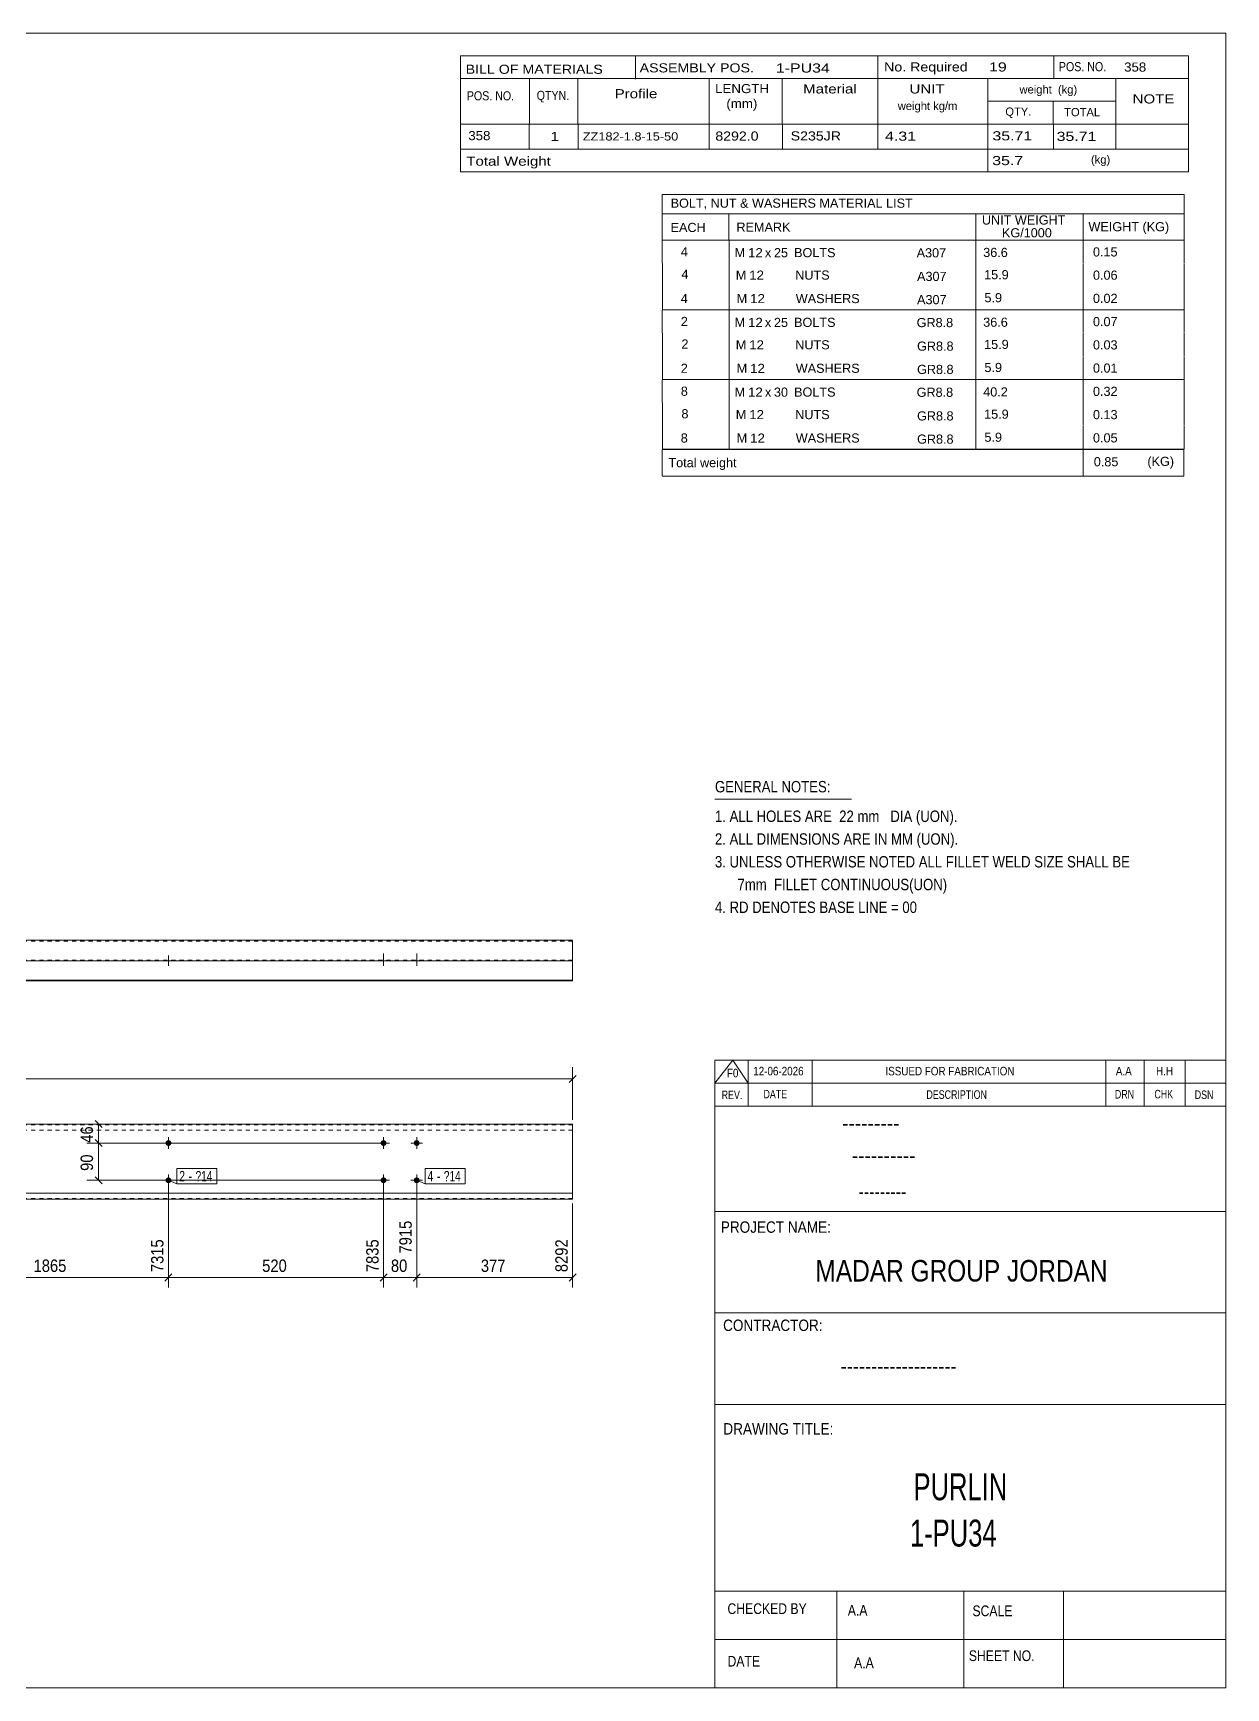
# Model space of a CAD drawing. Header units: millimetres. Extents: x 2 to 579, y 1 to 405.
# Drawn here: x 290.7 to 579, y 5 to 405 of the extents above; entities that cross this region are included whole.
import ezdxf

# ---------------------------------------------------------------- set-up
doc = ezdxf.new("R2010")
doc.units = ezdxf.units.MM
doc.linetypes.add('XKITLINE00', pattern=[0])
doc.linetypes.add('XKITLINE01', pattern=[4, 1, -1, 1, -1])
for name, color, linetype, lineweight in [('Bolt', 3, 'Continuous', 0), ('BoltMark', 7, 'Continuous', 0), ('Dimensions', 7, 'Continuous', 0), ('DrawingSheet', 5, 'Continuous', 0), ('OtherObjectType', 7, 'Continuous', 0), ('Part', 2, 'Continuous', 0)]:
    doc.layers.add(name, color=color, linetype=linetype, lineweight=lineweight)
doc.styles.add('@ARIAL_UNICODE_MS_BOLD', font='ARIAL.TTF')
doc.styles.add('ARIAL', font='ARIAL.TTF')
doc.styles.add('ARIAL_NARROW', font='ARIALN.TTF')
doc.styles.add('COMIC_SANS_MS_BOLD', font='COMICBD.TTF')
doc.styles.add('SWIS721_EX_BT', font='ARIAL.TTF')
doc.styles.add('SWISSE', font='ARIAL.TTF')

# ---------------------------------------------------------------- blocks, each defined once
blk = doc.blocks.new('*A3')
at = {"layer": 'Bolt'}
for points in [[(324.11, 136.67), (324.1, 136.63), (324.1, 136.6), (324.09, 136.56), (324.09, 136.53), (324.08, 136.5), (324.07, 136.46), (324.05, 136.43), (324.04, 136.4), (324.03, 136.37), (324.01, 136.34), (323.99, 136.31), (323.97, 136.28), (323.95, 136.26), (323.93, 136.23), (323.9, 136.2), (323.88, 136.18), (323.85, 136.16), (323.83, 136.14), (323.8, 136.12), (323.77, 136.1), (323.74, 136.08), (323.71, 136.07), (323.68, 136.05), (323.64, 136.04), (323.61, 136.03), (323.58, 136.02), (323.54, 136.01), (323.51, 136.01), (323.48, 136), (323.44, 136), (323.41, 136), (323.37, 136), (323.34, 136), (323.31, 136.01), (323.27, 136.01), (323.24, 136.02), (323.21, 136.03), (323.17, 136.04), (323.14, 136.05), (323.11, 136.07), (323.08, 136.08), (323.05, 136.1), (323.02, 136.12), (322.99, 136.14), (322.96, 136.16), (322.94, 136.18), (322.91, 136.2), (322.89, 136.23), (322.87, 136.26), (322.85, 136.28), (322.83, 136.31), (322.81, 136.34), (322.79, 136.37), (322.78, 136.4), (322.76, 136.43), (322.75, 136.46), (322.74, 136.5), (322.73, 136.53), (322.72, 136.56), (322.72, 136.6), (322.71, 136.63), (322.71, 136.67), (322.71, 136.7), (322.71, 136.73), (322.71, 136.77), (322.72, 136.8), (322.72, 136.84), (322.73, 136.87), (322.74, 136.9), (322.75, 136.94), (322.76, 136.97), (322.78, 137), (322.79, 137.03), (322.81, 137.06), (322.83, 137.09), (322.85, 137.12), (322.87, 137.14), (322.89, 137.17), (322.91, 137.19), (322.94, 137.22), (322.96, 137.24), (322.99, 137.26), (323.02, 137.28), (323.05, 137.3), (323.08, 137.32), (323.11, 137.33), (323.14, 137.35), (323.17, 137.36), (323.21, 137.37), (323.24, 137.38), (323.27, 137.39), (323.31, 137.39), (323.34, 137.4), (323.37, 137.4), (323.41, 137.4), (323.44, 137.4), (323.48, 137.4), (323.51, 137.39), (323.54, 137.39), (323.58, 137.38), (323.61, 137.37), (323.64, 137.36), (323.68, 137.35), (323.71, 137.33), (323.74, 137.32), (323.77, 137.3), (323.8, 137.28), (323.83, 137.26), (323.85, 137.24), (323.88, 137.22), (323.9, 137.19), (323.93, 137.17), (323.95, 137.14), (323.97, 137.12), (323.99, 137.09), (324.01, 137.06), (324.03, 137.03), (324.04, 137), (324.05, 136.97), (324.07, 136.94), (324.08, 136.9), (324.09, 136.87), (324.09, 136.84), (324.1, 136.8), (324.1, 136.77), (324.11, 136.73), (324.11, 136.7)], [(324.11, 127.67), (324.1, 127.63), (324.1, 127.6), (324.09, 127.56), (324.09, 127.53), (324.08, 127.5), (324.07, 127.46), (324.05, 127.43), (324.04, 127.4), (324.03, 127.37), (324.01, 127.34), (323.99, 127.31), (323.97, 127.28), (323.95, 127.26), (323.93, 127.23), (323.9, 127.2), (323.88, 127.18), (323.85, 127.16), (323.83, 127.14), (323.8, 127.12), (323.77, 127.1), (323.74, 127.08), (323.71, 127.07), (323.68, 127.05), (323.64, 127.04), (323.61, 127.03), (323.58, 127.02), (323.54, 127.01), (323.51, 127.01), (323.48, 127), (323.44, 127), (323.41, 127), (323.37, 127), (323.34, 127), (323.31, 127.01), (323.27, 127.01), (323.24, 127.02), (323.21, 127.03), (323.17, 127.04), (323.14, 127.05), (323.11, 127.07), (323.08, 127.08), (323.05, 127.1), (323.02, 127.12), (322.99, 127.14), (322.96, 127.16), (322.94, 127.18), (322.91, 127.2), (322.89, 127.23), (322.87, 127.26), (322.85, 127.28), (322.83, 127.31), (322.81, 127.34), (322.79, 127.37), (322.78, 127.4), (322.76, 127.43), (322.75, 127.46), (322.74, 127.5), (322.73, 127.53), (322.72, 127.56), (322.72, 127.6), (322.71, 127.63), (322.71, 127.67), (322.71, 127.7), (322.71, 127.73), (322.71, 127.77), (322.72, 127.8), (322.72, 127.84), (322.73, 127.87), (322.74, 127.9), (322.75, 127.94), (322.76, 127.97), (322.78, 128), (322.79, 128.03), (322.81, 128.06), (322.83, 128.09), (322.85, 128.12), (322.87, 128.14), (322.89, 128.17), (322.91, 128.19), (322.94, 128.22), (322.96, 128.24), (322.99, 128.26), (323.02, 128.28), (323.05, 128.3), (323.08, 128.32), (323.11, 128.33), (323.14, 128.35), (323.17, 128.36), (323.21, 128.37), (323.24, 128.38), (323.27, 128.39), (323.31, 128.39), (323.34, 128.4), (323.37, 128.4), (323.41, 128.4), (323.44, 128.4), (323.48, 128.4), (323.51, 128.39), (323.54, 128.39), (323.58, 128.38), (323.61, 128.37), (323.64, 128.36), (323.68, 128.35), (323.71, 128.33), (323.74, 128.32), (323.77, 128.3), (323.8, 128.28), (323.83, 128.26), (323.85, 128.24), (323.88, 128.22), (323.9, 128.19), (323.93, 128.17), (323.95, 128.14), (323.97, 128.12), (323.99, 128.09), (324.01, 128.06), (324.03, 128.03), (324.04, 128), (324.05, 127.97), (324.07, 127.94), (324.08, 127.9), (324.09, 127.87), (324.09, 127.84), (324.1, 127.8), (324.1, 127.77), (324.11, 127.73), (324.11, 127.7)]]:
    blk.add_hatch(color=3, dxfattribs=at).paths.add_polyline_path(points, flags=17)
at = {"layer": 'Bolt', "color": 3, "linetype": 'XKITLINE00', "lineweight": 0}
for p, q in [((324.81, 136.7), (322.01, 136.7)), ((323.41, 138.1), (323.41, 135.3)), ((323.41, 129.1), (323.41, 126.3)), ((324.81, 127.7), (322.01, 127.7))]:
    blk.add_line(p, q, dxfattribs=at)
blk = doc.blocks.new('*A4')
at = {"layer": 'Bolt'}
for points in [[(376.11, 136.67), (376.1, 136.63), (376.1, 136.6), (376.09, 136.56), (376.09, 136.53), (376.08, 136.5), (376.07, 136.46), (376.05, 136.43), (376.04, 136.4), (376.03, 136.37), (376.01, 136.34), (375.99, 136.31), (375.97, 136.28), (375.95, 136.26), (375.93, 136.23), (375.9, 136.2), (375.88, 136.18), (375.85, 136.16), (375.83, 136.14), (375.8, 136.12), (375.77, 136.1), (375.74, 136.08), (375.71, 136.07), (375.68, 136.05), (375.64, 136.04), (375.61, 136.03), (375.58, 136.02), (375.54, 136.01), (375.51, 136.01), (375.48, 136), (375.44, 136), (375.41, 136), (375.37, 136), (375.34, 136), (375.31, 136.01), (375.27, 136.01), (375.24, 136.02), (375.21, 136.03), (375.17, 136.04), (375.14, 136.05), (375.11, 136.07), (375.08, 136.08), (375.05, 136.1), (375.02, 136.12), (374.99, 136.14), (374.96, 136.16), (374.94, 136.18), (374.91, 136.2), (374.89, 136.23), (374.87, 136.26), (374.85, 136.28), (374.83, 136.31), (374.81, 136.34), (374.79, 136.37), (374.78, 136.4), (374.76, 136.43), (374.75, 136.46), (374.74, 136.5), (374.73, 136.53), (374.72, 136.56), (374.72, 136.6), (374.71, 136.63), (374.71, 136.67), (374.71, 136.7), (374.71, 136.73), (374.71, 136.77), (374.72, 136.8), (374.72, 136.84), (374.73, 136.87), (374.74, 136.9), (374.75, 136.94), (374.76, 136.97), (374.78, 137), (374.79, 137.03), (374.81, 137.06), (374.83, 137.09), (374.85, 137.12), (374.87, 137.14), (374.89, 137.17), (374.91, 137.19), (374.94, 137.22), (374.96, 137.24), (374.99, 137.26), (375.02, 137.28), (375.05, 137.3), (375.08, 137.32), (375.11, 137.33), (375.14, 137.35), (375.17, 137.36), (375.21, 137.37), (375.24, 137.38), (375.27, 137.39), (375.31, 137.39), (375.34, 137.4), (375.37, 137.4), (375.41, 137.4), (375.44, 137.4), (375.48, 137.4), (375.51, 137.39), (375.54, 137.39), (375.58, 137.38), (375.61, 137.37), (375.64, 137.36), (375.68, 137.35), (375.71, 137.33), (375.74, 137.32), (375.77, 137.3), (375.8, 137.28), (375.83, 137.26), (375.85, 137.24), (375.88, 137.22), (375.9, 137.19), (375.93, 137.17), (375.95, 137.14), (375.97, 137.12), (375.99, 137.09), (376.01, 137.06), (376.03, 137.03), (376.04, 137), (376.05, 136.97), (376.07, 136.94), (376.08, 136.9), (376.09, 136.87), (376.09, 136.84), (376.1, 136.8), (376.1, 136.77), (376.11, 136.73), (376.11, 136.7)], [(384.11, 136.67), (384.1, 136.63), (384.1, 136.6), (384.09, 136.56), (384.09, 136.53), (384.08, 136.5), (384.07, 136.46), (384.05, 136.43), (384.04, 136.4), (384.03, 136.37), (384.01, 136.34), (383.99, 136.31), (383.97, 136.28), (383.95, 136.26), (383.93, 136.23), (383.9, 136.2), (383.88, 136.18), (383.85, 136.16), (383.83, 136.14), (383.8, 136.12), (383.77, 136.1), (383.74, 136.08), (383.71, 136.07), (383.68, 136.05), (383.64, 136.04), (383.61, 136.03), (383.58, 136.02), (383.54, 136.01), (383.51, 136.01), (383.48, 136), (383.44, 136), (383.41, 136), (383.37, 136), (383.34, 136), (383.31, 136.01), (383.27, 136.01), (383.24, 136.02), (383.21, 136.03), (383.17, 136.04), (383.14, 136.05), (383.11, 136.07), (383.08, 136.08), (383.05, 136.1), (383.02, 136.12), (382.99, 136.14), (382.96, 136.16), (382.94, 136.18), (382.91, 136.2), (382.89, 136.23), (382.87, 136.26), (382.85, 136.28), (382.83, 136.31), (382.81, 136.34), (382.79, 136.37), (382.78, 136.4), (382.76, 136.43), (382.75, 136.46), (382.74, 136.5), (382.73, 136.53), (382.72, 136.56), (382.72, 136.6), (382.71, 136.63), (382.71, 136.67), (382.71, 136.7), (382.71, 136.73), (382.71, 136.77), (382.72, 136.8), (382.72, 136.84), (382.73, 136.87), (382.74, 136.9), (382.75, 136.94), (382.76, 136.97), (382.78, 137), (382.79, 137.03), (382.81, 137.06), (382.83, 137.09), (382.85, 137.12), (382.87, 137.14), (382.89, 137.17), (382.91, 137.19), (382.94, 137.22), (382.96, 137.24), (382.99, 137.26), (383.02, 137.28), (383.05, 137.3), (383.08, 137.32), (383.11, 137.33), (383.14, 137.35), (383.17, 137.36), (383.21, 137.37), (383.24, 137.38), (383.27, 137.39), (383.31, 137.39), (383.34, 137.4), (383.37, 137.4), (383.41, 137.4), (383.44, 137.4), (383.48, 137.4), (383.51, 137.39), (383.54, 137.39), (383.58, 137.38), (383.61, 137.37), (383.64, 137.36), (383.68, 137.35), (383.71, 137.33), (383.74, 137.32), (383.77, 137.3), (383.8, 137.28), (383.83, 137.26), (383.85, 137.24), (383.88, 137.22), (383.9, 137.19), (383.93, 137.17), (383.95, 137.14), (383.97, 137.12), (383.99, 137.09), (384.01, 137.06), (384.03, 137.03), (384.04, 137), (384.05, 136.97), (384.07, 136.94), (384.08, 136.9), (384.09, 136.87), (384.09, 136.84), (384.1, 136.8), (384.1, 136.77), (384.11, 136.73), (384.11, 136.7)], [(376.11, 127.67), (376.1, 127.63), (376.1, 127.6), (376.09, 127.56), (376.09, 127.53), (376.08, 127.5), (376.07, 127.46), (376.05, 127.43), (376.04, 127.4), (376.03, 127.37), (376.01, 127.34), (375.99, 127.31), (375.97, 127.28), (375.95, 127.26), (375.93, 127.23), (375.9, 127.2), (375.88, 127.18), (375.85, 127.16), (375.83, 127.14), (375.8, 127.12), (375.77, 127.1), (375.74, 127.08), (375.71, 127.07), (375.68, 127.05), (375.64, 127.04), (375.61, 127.03), (375.58, 127.02), (375.54, 127.01), (375.51, 127.01), (375.48, 127), (375.44, 127), (375.41, 127), (375.37, 127), (375.34, 127), (375.31, 127.01), (375.27, 127.01), (375.24, 127.02), (375.21, 127.03), (375.17, 127.04), (375.14, 127.05), (375.11, 127.07), (375.08, 127.08), (375.05, 127.1), (375.02, 127.12), (374.99, 127.14), (374.96, 127.16), (374.94, 127.18), (374.91, 127.2), (374.89, 127.23), (374.87, 127.26), (374.85, 127.28), (374.83, 127.31), (374.81, 127.34), (374.79, 127.37), (374.78, 127.4), (374.76, 127.43), (374.75, 127.46), (374.74, 127.5), (374.73, 127.53), (374.72, 127.56), (374.72, 127.6), (374.71, 127.63), (374.71, 127.67), (374.71, 127.7), (374.71, 127.73), (374.71, 127.77), (374.72, 127.8), (374.72, 127.84), (374.73, 127.87), (374.74, 127.9), (374.75, 127.94), (374.76, 127.97), (374.78, 128), (374.79, 128.03), (374.81, 128.06), (374.83, 128.09), (374.85, 128.12), (374.87, 128.14), (374.89, 128.17), (374.91, 128.19), (374.94, 128.22), (374.96, 128.24), (374.99, 128.26), (375.02, 128.28), (375.05, 128.3), (375.08, 128.32), (375.11, 128.33), (375.14, 128.35), (375.17, 128.36), (375.21, 128.37), (375.24, 128.38), (375.27, 128.39), (375.31, 128.39), (375.34, 128.4), (375.37, 128.4), (375.41, 128.4), (375.44, 128.4), (375.48, 128.4), (375.51, 128.39), (375.54, 128.39), (375.58, 128.38), (375.61, 128.37), (375.64, 128.36), (375.68, 128.35), (375.71, 128.33), (375.74, 128.32), (375.77, 128.3), (375.8, 128.28), (375.83, 128.26), (375.85, 128.24), (375.88, 128.22), (375.9, 128.19), (375.93, 128.17), (375.95, 128.14), (375.97, 128.12), (375.99, 128.09), (376.01, 128.06), (376.03, 128.03), (376.04, 128), (376.05, 127.97), (376.07, 127.94), (376.08, 127.9), (376.09, 127.87), (376.09, 127.84), (376.1, 127.8), (376.1, 127.77), (376.11, 127.73), (376.11, 127.7)], [(384.11, 127.67), (384.1, 127.63), (384.1, 127.6), (384.09, 127.56), (384.09, 127.53), (384.08, 127.5), (384.07, 127.46), (384.05, 127.43), (384.04, 127.4), (384.03, 127.37), (384.01, 127.34), (383.99, 127.31), (383.97, 127.28), (383.95, 127.26), (383.93, 127.23), (383.9, 127.2), (383.88, 127.18), (383.85, 127.16), (383.83, 127.14), (383.8, 127.12), (383.77, 127.1), (383.74, 127.08), (383.71, 127.07), (383.68, 127.05), (383.64, 127.04), (383.61, 127.03), (383.58, 127.02), (383.54, 127.01), (383.51, 127.01), (383.48, 127), (383.44, 127), (383.41, 127), (383.37, 127), (383.34, 127), (383.31, 127.01), (383.27, 127.01), (383.24, 127.02), (383.21, 127.03), (383.17, 127.04), (383.14, 127.05), (383.11, 127.07), (383.08, 127.08), (383.05, 127.1), (383.02, 127.12), (382.99, 127.14), (382.96, 127.16), (382.94, 127.18), (382.91, 127.2), (382.89, 127.23), (382.87, 127.26), (382.85, 127.28), (382.83, 127.31), (382.81, 127.34), (382.79, 127.37), (382.78, 127.4), (382.76, 127.43), (382.75, 127.46), (382.74, 127.5), (382.73, 127.53), (382.72, 127.56), (382.72, 127.6), (382.71, 127.63), (382.71, 127.67), (382.71, 127.7), (382.71, 127.73), (382.71, 127.77), (382.72, 127.8), (382.72, 127.84), (382.73, 127.87), (382.74, 127.9), (382.75, 127.94), (382.76, 127.97), (382.78, 128), (382.79, 128.03), (382.81, 128.06), (382.83, 128.09), (382.85, 128.12), (382.87, 128.14), (382.89, 128.17), (382.91, 128.19), (382.94, 128.22), (382.96, 128.24), (382.99, 128.26), (383.02, 128.28), (383.05, 128.3), (383.08, 128.32), (383.11, 128.33), (383.14, 128.35), (383.17, 128.36), (383.21, 128.37), (383.24, 128.38), (383.27, 128.39), (383.31, 128.39), (383.34, 128.4), (383.37, 128.4), (383.41, 128.4), (383.44, 128.4), (383.48, 128.4), (383.51, 128.39), (383.54, 128.39), (383.58, 128.38), (383.61, 128.37), (383.64, 128.36), (383.68, 128.35), (383.71, 128.33), (383.74, 128.32), (383.77, 128.3), (383.8, 128.28), (383.83, 128.26), (383.85, 128.24), (383.88, 128.22), (383.9, 128.19), (383.93, 128.17), (383.95, 128.14), (383.97, 128.12), (383.99, 128.09), (384.01, 128.06), (384.03, 128.03), (384.04, 128), (384.05, 127.97), (384.07, 127.94), (384.08, 127.9), (384.09, 127.87), (384.09, 127.84), (384.1, 127.8), (384.1, 127.77), (384.11, 127.73), (384.11, 127.7)]]:
    blk.add_hatch(color=3, dxfattribs=at).paths.add_polyline_path(points, flags=17)
at = {"layer": 'Bolt', "color": 3, "linetype": 'XKITLINE00', "lineweight": 0}
for p, q in [((376.81, 136.7), (374.01, 136.7)), ((375.41, 138.1), (375.41, 135.3)), ((384.81, 136.7), (382.01, 136.7)), ((383.41, 138.1), (383.41, 135.3)), ((375.41, 129.1), (375.41, 126.3)), ((383.41, 129.1), (383.41, 126.3)), ((376.81, 127.7), (374.01, 127.7)), ((384.81, 127.7), (382.01, 127.7))]:
    blk.add_line(p, q, dxfattribs=at)
blk = doc.blocks.new('*A7')
at = {"layer": 'Part'}
blk.add_hatch(color=2, dxfattribs=at).paths.add_polyline_path([(67.73, 142.7), (69.33, 142.7), (68.53, 141.3)], flags=17)
at = {"layer": 'Part', "color": 2, "linetype": 'XKITLINE00', "lineweight": 0}
for p, q in [((38.53, 123.1), (38.53, 141.3)), ((182.62, 141.3), (38.53, 141.3)), ((68.53, 141.3), (67.73, 142.7)), ((67.73, 142.7), (69.33, 142.7)), ((69.33, 142.7), (68.53, 141.3)), ((238.92, 141.3), (182.72, 141.3)), ((295.21, 141.3), (239.02, 141.3)), ((421.11, 141.3), (295.31, 141.3)), ((421.11, 141.3), (421.11, 123.1)), ((182.62, 124.6), (38.53, 124.6)), ((238.92, 124.6), (182.72, 124.6)), ((295.21, 124.6), (239.02, 124.6)), ((421.11, 124.6), (295.31, 124.6)), ((38.53, 123.1), (182.62, 123.1)), ((182.72, 123.1), (238.92, 123.1)), ((239.02, 123.1), (295.21, 123.1)), ((295.31, 123.1), (421.11, 123.1))]:
    blk.add_line(p, q, dxfattribs=at)
at = {"layer": 'Part', "color": 7, "linetype": 'XKITLINE01', "lineweight": 0}
for p, q in [((182.62, 141.12), (38.53, 141.12)), ((238.92, 141.12), (182.72, 141.12)), ((295.21, 141.12), (239.02, 141.12)), ((421.11, 141.12), (295.31, 141.12)), ((182.62, 139.8), (38.53, 139.8)), ((238.92, 139.8), (182.72, 139.8)), ((295.21, 139.8), (239.02, 139.8)), ((421.11, 139.8), (295.31, 139.8)), ((182.62, 123.28), (38.53, 123.28)), ((238.92, 123.28), (182.72, 123.28)), ((295.21, 123.28), (239.02, 123.28)), ((421.11, 123.28), (295.31, 123.28))]:
    blk.add_line(p, q, dxfattribs=at)
at = {"layer": 'Part', "color": 2, "linetype": 'XKITLINE00', "lineweight": 0}
blk.add_circle((68.53, 142.2), 1, dxfattribs=at)
blk = doc.blocks.new('*A10')
at = {"layer": 'Bolt'}
blk.add_hatch(color=3, dxfattribs=at).paths.add_polyline_path([(322.71, 180.72), (322.71, 180.9), (324.11, 180.9), (324.11, 180.72)], flags=17)
blk.add_hatch(color=3, dxfattribs=at).paths.add_polyline_path([(322.71, 180.72), (322.71, 180.9), (324.11, 180.9), (324.11, 180.72)], flags=17)
at = {"layer": 'Bolt', "color": 3, "linetype": 'XKITLINE00', "lineweight": 0}
for p, q in [((322.71, 180.9), (322.71, 180.72)), ((322.71, 180.9), (322.71, 180.72)), ((323.41, 182.06), (323.41, 179.56)), ((323.41, 182.06), (323.41, 179.56)), ((324.11, 180.9), (324.11, 180.72)), ((324.11, 180.9), (324.11, 180.72))]:
    blk.add_line(p, q, dxfattribs=at)
blk = doc.blocks.new('*A11')
at = {"layer": 'Bolt'}
for points in [[(374.71, 180.72), (374.71, 180.9), (376.11, 180.9), (376.11, 180.72)], [(374.71, 180.72), (374.71, 180.9), (376.11, 180.9), (376.11, 180.72)], [(382.71, 180.72), (382.71, 180.9), (384.11, 180.9), (384.11, 180.72)], [(382.71, 180.72), (382.71, 180.9), (384.11, 180.9), (384.11, 180.72)]]:
    blk.add_hatch(color=3, dxfattribs=at).paths.add_polyline_path(points, flags=17)
at = {"layer": 'Bolt', "color": 3, "linetype": 'XKITLINE00', "lineweight": 0}
for p, q in [((374.71, 180.9), (374.71, 180.72)), ((374.71, 180.9), (374.71, 180.72)), ((375.41, 182.56), (375.41, 179.56)), ((375.41, 182.56), (375.41, 179.56)), ((376.11, 180.9), (376.11, 180.72)), ((376.11, 180.9), (376.11, 180.72)), ((382.71, 180.9), (382.71, 180.72)), ((382.71, 180.9), (382.71, 180.72)), ((383.41, 182.56), (383.41, 179.56)), ((383.41, 182.56), (383.41, 179.56)), ((384.11, 180.9), (384.11, 180.72)), ((384.11, 180.9), (384.11, 180.72))]:
    blk.add_line(p, q, dxfattribs=at)
blk = doc.blocks.new('*A14')
at = {"layer": 'Part'}
blk.add_hatch(color=2, dxfattribs=at).paths.add_polyline_path([(67.73, 182.21), (69.33, 182.21), (68.53, 180.81)], flags=17)
at = {"layer": 'Part', "color": 2, "linetype": 'XKITLINE00', "lineweight": 0}
for p, q in [((38.53, 176.08), (38.53, 185.72)), ((182.62, 185.72), (38.53, 185.72)), ((238.92, 185.72), (182.72, 185.72)), ((295.21, 185.72), (239.02, 185.72)), ((421.11, 185.72), (295.31, 185.72)), ((421.11, 176.08), (421.11, 185.72)), ((182.62, 180.72), (38.53, 180.72)), ((68.53, 180.81), (67.73, 182.21)), ((67.73, 182.21), (69.33, 182.21)), ((69.33, 182.21), (68.53, 180.81)), ((238.92, 180.72), (182.72, 180.72)), ((295.21, 180.72), (239.02, 180.72)), ((421.11, 180.72), (295.31, 180.72)), ((38.53, 175.9), (38.53, 176.08)), ((38.53, 176.08), (182.62, 176.08)), ((182.72, 176.08), (238.92, 176.08)), ((239.02, 176.08), (295.21, 176.08)), ((295.31, 176.08), (421.11, 176.08)), ((421.11, 176.08), (421.11, 175.9)), ((182.62, 175.9), (38.53, 175.9)), ((238.92, 175.9), (182.72, 175.9)), ((295.21, 175.9), (239.02, 175.9)), ((421.11, 175.9), (295.31, 175.9))]:
    blk.add_line(p, q, dxfattribs=at)
at = {"layer": 'Part', "color": 7, "linetype": 'XKITLINE01', "lineweight": 0}
for p, q in [((182.62, 185.54), (38.53, 185.54)), ((238.92, 185.54), (182.72, 185.54)), ((295.21, 185.54), (239.02, 185.54)), ((421.11, 185.54), (295.31, 185.54)), ((182.62, 180.9), (38.53, 180.9)), ((238.92, 180.9), (182.72, 180.9)), ((295.21, 180.9), (239.02, 180.9)), ((421.11, 180.9), (295.31, 180.9))]:
    blk.add_line(p, q, dxfattribs=at)
at = {"layer": 'Part', "color": 2, "linetype": 'XKITLINE00', "lineweight": 0}
blk.add_circle((68.53, 181.71), 1, dxfattribs=at)
blk = doc.blocks.new('*A15')
at = {"layer": 'DrawingSheet', "color": 5, "linetype": 'XKITLINE00', "lineweight": 0}
for p, q in [((579, 405), (5, 405)), ((5, 405), (5, 5)), ((579, 5), (579, 405)), ((5, 5), (579, 5))]:
    blk.add_line(p, q, dxfattribs=at)
at = {"layer": 'DrawingSheet', "color": 5, "style": 'ARIAL', "width": 0.85}
blk.add_text('Tekla structures', height=2, rotation=90, dxfattribs=at).set_placement((4.5, 5.5))
blk = doc.blocks.new('*A16')
at = {"layer": 'OtherObjectType', "color": 7, "linetype": 'XKITLINE00', "lineweight": 0}
for p, q in [((442.76, 365.95), (442.75, 354.95)), ((442.76, 365.95), (568.88, 365.95)), ((568.88, 365.95), (568.88, 354.95)), ((442.75, 361.3), (568.88, 361.3)), ((458.87, 361.31), (458.87, 354.95)), ((518.57, 361.31), (518.57, 354.95)), ((544.47, 361.29), (544.47, 354.95)), ((442.76, 354.92), (442.76, 349.42)), ((442.77, 354.95), (568.88, 354.95)), ((458.92, 354.95), (458.92, 349.33)), ((518.57, 354.95), (518.57, 349.33)), ((544.5, 354.95), (544.5, 349.45)), ((568.88, 354.95), (568.88, 349.45)), ((442.79, 349.33), (442.79, 343.72)), ((458.95, 349.33), (458.95, 343.71)), ((518.57, 349.33), (518.57, 343.71)), ((544.5, 349.33), (544.5, 343.83)), ((568.88, 349.33), (568.88, 343.83)), ((442.79, 343.7), (442.79, 338.13)), ((458.95, 343.71), (458.95, 338.09)), ((518.57, 343.71), (518.57, 338.09)), ((544.5, 343.71), (544.5, 338.1)), ((568.88, 343.71), (568.88, 338.1)), ((568.88, 338.1), (442.75, 338.13)), ((442.76, 338.06), (442.76, 332.56)), ((458.92, 338.09), (458.92, 332.47)), ((518.57, 338.09), (518.57, 332.47)), ((544.5, 338.09), (544.5, 332.59)), ((568.88, 338.09), (568.88, 332.59)), ((442.79, 332.47), (442.79, 326.86)), ((458.95, 332.47), (458.95, 326.86)), ((518.57, 332.47), (518.57, 326.86)), ((544.5, 332.47), (544.5, 326.97)), ((568.88, 332.47), (568.88, 326.97)), ((442.79, 326.84), (442.79, 321.27)), ((458.95, 326.85), (458.95, 321.24)), ((518.57, 326.86), (518.57, 321.24)), ((544.5, 326.85), (544.5, 321.25)), ((568.88, 326.85), (568.88, 321.24)), ((568.88, 321.24), (442.75, 321.27)), ((442.76, 321.21), (442.76, 315.71)), ((458.92, 321.23), (458.92, 315.62)), ((518.57, 321.24), (518.57, 315.62)), ((544.5, 321.23), (544.5, 315.73)), ((568.88, 321.24), (568.88, 315.74)), ((442.79, 315.62), (442.79, 310)), ((458.95, 315.62), (458.95, 310)), ((518.57, 315.62), (518.57, 310)), ((544.5, 315.61), (544.5, 310.11)), ((568.88, 315.62), (568.88, 310.12)), ((442.79, 309.98), (442.79, 304.42)), ((458.95, 310), (458.95, 304.38)), ((518.57, 310), (518.57, 304.38)), ((544.5, 310), (544.5, 304.39)), ((568.88, 310), (568.88, 304.39)), ((568.88, 304.39), (442.75, 304.42)), ((442.78, 304.38), (442.78, 297.97)), ((442.85, 304.38), (568.87, 304.38)), ((544.5, 304.35), (544.5, 297.93)), ((568.87, 304.35), (568.87, 297.94)), ((442.77, 297.93), (568.87, 297.93))]:
    blk.add_line(p, q, dxfattribs=at)
at = {"layer": 'OtherObjectType', "color": 7, "style": 'ARIAL_NARROW'}
for s, width, p in [('BOLT, NUT & WASHERS MATERIAL LIST', 1.211571, (444.79, 362.79)), ('UNIT WEIGHT', 1.211571, (520.03, 358.72)), ('EACH', 1.211571, (444.78, 356.92)), ('REMARK', 1.211571, (460.7, 357.01)), (' KG/1000', 1.211571, (524.02, 355.63)), ('WEIGHT (KG)', 1.211571, (545.78, 357.1)), ('4', 1.211571, (447.26, 351.05)), ('M', 1.211571, (460.26, 350.85)), ('12', 1.275, (463.5, 350.83)), ('x', 1.211571, (467.58, 350.83)), ('25', 1.211571, (469.76, 350.82)), ('BOLTS', 1.211571, (474.63, 350.84)), ('A307', 1.211571, (504.25, 350.79)), ('36.6', 1.211571, (520.34, 350.88)), ('0.15', 1.211571, (546.87, 351.01)), ('4', 1.211571, (447.4, 345.61)), ('M', 1.211571, (460.54, 345.41)), ('12', 1.275, (463.78, 345.39)), ('NUTS', 1.211571, (474.91, 345.41)), ('A307', 1.211571, (504.35, 345.09)), ('15.9', 1.211571, (520.56, 345.5)), ('0.06', 1.211571, (546.87, 345.39)), ('4', 1.211571, (447.24, 339.74)), ('M', 1.211571, (460.76, 339.74)), ('12', 1.275, (464, 339.72)), ('WASHERS', 1.211571, (475.04, 339.73)), ('A307', 1.211571, (504.35, 339.47)), ('5.9', 1.211571, (520.64, 339.94)), ('0.02', 1.211571, (546.87, 339.78)), ('2', 1.211571, (447.26, 334.2)), ('M', 1.211571, (460.26, 333.99)), ('12', 1.275, (463.5, 333.97)), ('25', 1.211571, (469.76, 333.96)), ('BOLTS', 1.211571, (474.63, 333.98)), ('GR8.8', 1.211571, (504.25, 333.93)), ('36.6', 1.211571, (520.34, 334.02)), ('0.07', 1.211571, (546.87, 334.16)), ('x', 1.211571, (467.58, 333.97)), ('2', 1.211571, (447.4, 328.75)), ('M', 1.211571, (460.54, 328.56)), ('12', 1.275, (463.78, 328.54)), ('NUTS', 1.211571, (474.91, 328.55)), ('GR8.8', 1.211571, (504.35, 328.23)), ('15.9', 1.211571, (520.56, 328.65)), ('0.03', 1.211571, (546.87, 328.54)), ('2', 1.211571, (447.24, 322.88)), ('M', 1.211571, (460.76, 322.88)), ('12', 1.275, (464, 322.86)), ('WASHERS', 1.211571, (475.04, 322.88)), ('GR8.8', 1.211571, (504.35, 322.61)), ('5.9', 1.211571, (520.64, 323.08)), ('0.01', 1.211571, (546.87, 322.92)), ('8', 1.211571, (447.26, 317.34)), ('M', 1.211571, (460.26, 317.13)), ('12', 1.275, (463.5, 317.11)), ('x', 1.211571, (467.58, 317.12)), ('30', 1.211571, (469.76, 317.11)), ('BOLTS', 1.211571, (474.63, 317.13)), ('GR8.8', 1.211571, (504.25, 317.08)), ('40.2', 1.211571, (520.34, 317.17)), ('0.32', 1.211571, (546.87, 317.3)), ('8', 1.211571, (447.4, 311.89)), ('M', 1.211571, (460.54, 311.7)), ('12', 1.275, (463.78, 311.68)), ('NUTS', 1.211571, (474.91, 311.69)), ('GR8.8', 1.211571, (504.35, 311.37)), ('15.9', 1.211571, (520.56, 311.79)), ('0.13', 1.211571, (546.87, 311.68)), ('8', 1.211571, (447.24, 306.03)), ('M', 1.211571, (460.76, 306.03)), ('12', 1.275, (464, 306)), ('WASHERS', 1.211571, (475.04, 306.02)), ('5.9', 1.211571, (520.64, 306.22)), ('0.05', 1.211571, (546.87, 306.06)), ('GR8.8', 1.211571, (504.35, 305.76)), ('Total weight', 1.211571, (444.26, 300.06)), ('0.85', 1.211571, (547.07, 300.29)), ('(KG)', 1.211571, (560.02, 300.38))]:
    blk.add_text(s, height=2.2, dxfattribs=dict(at, width=width)).set_placement(p)
blk = doc.blocks.new('*A17')
at = {"layer": 'OtherObjectType', "color": 7, "linetype": 'XKITLINE00', "lineweight": 0}
blk.add_line((455.5, 219.82), (488.5, 219.82), dxfattribs=at)
at = {"layer": 'OtherObjectType', "color": 7, "style": 'ARIAL_NARROW', "width": 1.008832}
for s, p in [('GENERAL NOTES:', (455.5, 221.47)), ('1. ALL HOLES ARE  22 mm   DIA (UON).', (455.5, 214.32)), ('2. ALL DIMENSIONS ARE IN MM (UON).', (455.5, 208.82)), ('3. UNLESS OTHERWISE NOTED ALL FILLET WELD SIZE SHALL BE', (455.5, 203.32)), ('7mm  FILLET CONTINUOUS(UON)', (460.95, 197.82)), ('4. RD DENOTES BASE LINE = 00', (455.5, 192.32))]:
    blk.add_text(s, height=2.75, dxfattribs=at).set_placement(p)
blk = doc.blocks.new('*A18')
at = {"layer": 'OtherObjectType', "color": 7, "linetype": 'XKITLINE00', "lineweight": 0}
for p, q in [((455.5, 156.76), (579, 156.76)), ((455.5, 151.21), (459.82, 156.76)), ((455.5, 151.21), (455.5, 156.76)), ((459.82, 156.76), (463.53, 151.21)), ((463.53, 151.21), (463.53, 156.76)), ((478.97, 151.21), (478.97, 156.76)), ((549.98, 151.21), (549.98, 156.76)), ((559.24, 151.21), (559.24, 156.76)), ((569.12, 151.21), (569.12, 156.76)), ((579, 151.21), (579, 156.76)), ((455.5, 151.21), (579, 151.21)), ((455.5, 145.65), (455.5, 151.21)), ((459.21, 151.21), (579, 151.21)), ((463.53, 145.65), (463.53, 151.21)), ((478.97, 145.65), (478.97, 151.21)), ((549.98, 145.65), (549.98, 151.21)), ((559.24, 145.65), (559.24, 151.21)), ((569.12, 145.65), (569.12, 151.21)), ((579, 145.65), (579, 151.21))]:
    blk.add_line(p, q, dxfattribs=at)
at = {"layer": 'OtherObjectType', "color": 7, "style": 'ARIAL_NARROW'}
for s, height, width, p in [('F0', 2.058, 1.008832, (458.4, 152.59)), ('12-06-2026', 2.058, 1.008832, (464.76, 153.06)), ('ISSUED FOR FABRICATION', 2.0583, 1.008832, (496.71, 153.06)), ('A.A', 2.058, 1.008832, (552.4, 153.06)), ('H.H', 2.058, 1.008832, (562.13, 153.06)), ('REV.', 2.058, 0.907949, (457.13, 147.31)), ('DATE', 2.058, 0.907949, (467.23, 147.5)), ('DESCRIPTION', 2.0583, 0.907949, (506.61, 147.39)), ('DRN', 2.058, 0.907949, (552.17, 147.47)), ('CHK', 2.058, 0.907949, (561.72, 147.5)), ('DSN', 2.058, 0.907949, (571.47, 147.35))]:
    blk.add_text(s, height=height, dxfattribs=dict(at, width=width)).set_placement(p)
blk = doc.blocks.new('*A20')
at = {"layer": 'OtherObjectType', "color": 2, "linetype": 'XKITLINE00', "lineweight": 0}
for p, q in [((455.5, 145.65), (579, 145.65)), ((455.5, 5), (455.5, 145.64)), ((578.98, 145.64), (579, 5)), ((579, 120.14), (455.5, 120.14)), ((455.5, 95.63), (579, 95.63)), ((579, 73.49), (455.5, 73.49)), ((579, 28.4), (455.5, 28.4)), ((484.94, 28.4), (484.94, 5)), ((515.62, 5), (515.62, 28.4)), ((539.75, 5), (539.75, 28.4)), ((579, 16.7), (455.5, 16.7)), ((579, 5), (455.5, 5))]:
    blk.add_line(p, q, dxfattribs=at)
at = {"layer": 'OtherObjectType', "color": 4, "style": '@ARIAL_UNICODE_MS_BOLD', "width": 0.85}
blk.add_text('---------', height=3.9, dxfattribs=at).set_placement((486.23, 139.59))
at = {"layer": 'OtherObjectType', "color": 7, "style": 'ARIAL', "width": 0.85}
for s, height, p in [('----------', 3.9, (488.56, 131.77)), ('---------', 3.25, (490.21, 123.31))]:
    blk.add_text(s, height=height, dxfattribs=at).set_placement(p)
at = {"layer": 'OtherObjectType', "color": 3, "width": 0.85}
for s, style, p in [('PROJECT NAME:', 'SWIS721_EX_BT', (456.92, 115.01)), ('CONTRACTOR:', 'SWISSE', (457.47, 91.27)), ('DRAWING TITLE:', 'SWIS721_EX_BT', (457.53, 66.24))]:
    blk.add_text(s, height=2.7618, dxfattribs=dict(at, style=style)).set_placement(p)
at = {"layer": 'OtherObjectType', "color": 7, "width": 0.85}
for s, height, p in [('MADAR GROUP JORDAN', 5.2, (479.79, 103.23)), ('CHECKED BY', 2.592, (458.53, 22.86)), ('A.A', 2.592, (487.61, 22.45)), ('SCALE', 2.592, (517.74, 22.33)), ('DATE', 2.592, (458.54, 10.16)), ('A.A', 2.592, (489.14, 9.76)), ('SHEET NO.', 2.592, (516.87, 11.49))]:
    blk.add_text(s, height=height, dxfattribs=at).set_placement(p)
at = {"layer": 'OtherObjectType', "color": 1}
for s, height, style, width, p in [('-------------------', 3.9, 'COMIC_SANS_MS_BOLD', 0.85, (485.87, 80.86)), ('PURLIN', 6.5, 'ARIAL', 0.68, (503.5, 50.37)), ('1-PU34', 6.5, 'ARIAL', 0.68, (502.64, 39.17))]:
    blk.add_text(s, height=height, dxfattribs=dict(at, style=style, width=width)).set_placement(p)
blk = doc.blocks.new('*A21')
at = {"layer": 'OtherObjectType', "color": 7, "linetype": 'XKITLINE00', "lineweight": 0}
for p, q in [((393.98, 399.5), (569.98, 399.5)), ((393.98, 399.5), (393.98, 388.5)), ((436.26, 399.42), (436.26, 393.87)), ((494.85, 394), (494.85, 399.5)), ((537.43, 393.96), (537.43, 399.42)), ((569.98, 394), (569.98, 399.5)), ((393.98, 394), (569.98, 394)), ((410.64, 394), (410.64, 383)), ((422.4, 393.98), (422.4, 383.03)), ((454.12, 393.99), (454.13, 383)), ((471.78, 393.98), (471.78, 383)), ((494.85, 393.98), (494.85, 383)), ((521.43, 394), (521.43, 383)), ((552.42, 394), (552.42, 383)), ((569.98, 394), (569.98, 388.5)), ((393.98, 388.5), (393.98, 383)), ((521.45, 388.52), (552.45, 388.52)), ((537.28, 388.52), (537.28, 383)), ((569.98, 388.5), (569.98, 383)), ((393.98, 383), (569.98, 383)), ((393.98, 383), (393.98, 376.95)), ((410.63, 383), (410.63, 376.95)), ((422.44, 382.99), (422.44, 376.95)), ((454.12, 383), (454.11, 376.95)), ((471.79, 383), (471.79, 376.95)), ((494.87, 383), (494.87, 376.95)), ((521.44, 383), (521.44, 376.95)), ((537.33, 382.95), (537.33, 376.95)), ((552.43, 383), (552.43, 376.95)), ((569.98, 383), (569.98, 376.95)), ((393.98, 376.95), (569.98, 376.95)), ((393.98, 376.95), (393.98, 371.45)), ((521.44, 376.95), (521.44, 371.45)), ((569.98, 376.95), (569.98, 371.45)), ((393.98, 371.45), (569.98, 371.45))]:
    blk.add_line(p, q, dxfattribs=at)
at = {"layer": 'OtherObjectType', "color": 7, "style": 'ARIAL_NARROW'}
for s, height, width, p in [('BILL OF MATERIALS', 2.2, 1.36, (395.25, 395.16)), ('ASSEMBLY POS.', 2.2, 1.36, (437.3, 395.5)), ('1-PU34', 2.2, 1.525501, (470.23, 395.46)), ('No. Required', 2.2, 1.36, (496.39, 395.72)), ('19', 2.2, 1.525501, (521.75, 395.72)), ('POS. NO.', 2.2, 1.02, (538.63, 395.79)), ('358', 2.2, 1.270501, (554.4, 395.69)), ('LENGTH', 2.2, 1.275, (455.54, 390.49)), ('Material', 2.2, 1.445, (476.81, 390.41)), ('UNIT', 2.2, 1.445, (502.52, 390.4)), ('weight  (kg)', 1.98, 1.19, (529.11, 390.39)), ('POS. NO.', 2.2, 1.02, (395.53, 388.74)), ('QTYN.', 2.2, 1.02, (412.42, 388.84)), ('Profile', 2.2, 1.445, (431.26, 389.25)), ('(mm)', 2.2, 1.275, (458.26, 386.86)), ('weight kg/m', 1.98, 1.19, (499.69, 386.4)), ('NOTE', 2.2, 1.445, (556.44, 387.99)), ('QTY.', 1.98, 1.19, (525.68, 385.03)), ('TOTAL', 1.98, 1.19, (539.9, 384.91)), ('358', 2.2, 1.270501, (395.89, 379.12)), ('1', 2.2, 1.525501, (415.71, 378.91)), ('ZZ182-1.8-15-50', 1.98, 1.355501, (423.56, 379.04)), ('8292.0', 2.2, 1.355501, (455.59, 379.01)), ('S235JR', 2.2, 1.355501, (473.81, 379.05)), ('4.31', 2.2, 1.525501, (496.62, 378.99)), ('35.71', 2.2, 1.525501, (522.57, 379.07)), ('35.71', 2.2, 1.525501, (538.08, 378.94)), ('Total Weight', 2.2, 1.445, (395.4, 372.94)), ('35.7', 2.2, 1.525501, (522.52, 373.09)), ('(kg)', 1.98, 1.19, (546.4, 373.46))]:
    blk.add_text(s, height=height, dxfattribs=dict(at, width=width)).set_placement(p)
blk = doc.blocks.new('*A29')
at = {"layer": 'Dimensions', "color": 7, "linetype": 'XKITLINE00', "lineweight": 0}
for p, q in [((374.41, 136.7), (303.68, 136.7)), ((305.68, 137.55), (307.37, 135.85)), ((306.53, 127.7), (306.53, 136.7)), ((305.68, 128.55), (307.37, 126.85)), ((374.41, 127.7), (303.68, 127.7))]:
    blk.add_line(p, q, dxfattribs=at)
at = {"layer": 'Dimensions', "color": 3}
for p in [(306.53, 136.7), (306.53, 127.7)]:
    blk.add_point(p, dxfattribs=at)
at = {"layer": 'Dimensions', "color": 3, "style": 'ARIAL', "width": 0.85}
blk.add_text('90', height=3, rotation=90.0002, dxfattribs=at).set_placement((305.18, 129.97))
blk = doc.blocks.new('*A30')
at = {"layer": 'Dimensions', "color": 7, "linetype": 'XKITLINE00', "lineweight": 0}
for p, q in [((322.41, 141.3), (303.68, 141.3)), ((305.68, 142.15), (307.37, 140.45)), ((306.53, 136.7), (306.53, 141.3)), ((374.41, 136.7), (303.68, 136.7)), ((305.68, 137.55), (307.37, 135.85))]:
    blk.add_line(p, q, dxfattribs=at)
at = {"layer": 'Dimensions', "color": 3}
for p in [(306.53, 141.3), (306.53, 136.7)]:
    blk.add_point(p, dxfattribs=at)
at = {"layer": 'Dimensions', "color": 3, "style": 'ARIAL', "width": 0.85}
blk.add_text('46', height=3, rotation=90.0002, dxfattribs=at).set_placement((305.18, 136.77))
blk = doc.blocks.new('*A31')
at = {"layer": 'Dimensions', "color": 7, "linetype": 'XKITLINE00', "lineweight": 0}
for p, q in [((39.37, 153.05), (37.68, 151.35)), ((38.53, 142.3), (38.53, 155.05)), ((38.53, 152.2), (421.11, 152.2)), ((421.96, 153.05), (420.26, 151.35)), ((421.11, 142.3), (421.11, 155.05))]:
    blk.add_line(p, q, dxfattribs=at)
at = {"layer": 'Dimensions', "color": 3}
for p in [(38.53, 152.2), (421.11, 152.2)]:
    blk.add_point(p, dxfattribs=at)
at = {"layer": 'Dimensions', "color": 3, "style": 'ARIAL', "width": 0.85}
blk.add_text('8292', height=3, dxfattribs=at).set_placement((225.37, 153.55))
blk = doc.blocks.new('*A38')
at = {"layer": 'Dimensions', "color": 7, "linetype": 'XKITLINE00', "lineweight": 0}
for p, q in [((267.11, 126.7), (267.11, 101.8)), ((323.41, 126.7), (323.41, 101.8)), ((267.96, 105.05), (266.27, 103.35)), ((267.11, 104.2), (323.41, 104.2)), ((324.26, 105.05), (322.56, 103.35))]:
    blk.add_line(p, q, dxfattribs=at)
at = {"layer": 'Dimensions', "color": 3}
for p in [(267.11, 104.2), (323.41, 104.2)]:
    blk.add_point(p, dxfattribs=at)
at = {"layer": 'Dimensions', "color": 3, "style": 'ARIAL', "width": 0.85}
blk.add_text('7315', height=3, rotation=90.0002, dxfattribs=at).set_placement((322.21, 105.5))
blk.add_text('1865', height=3, dxfattribs=at).set_placement((290.81, 105.55))
blk = doc.blocks.new('*A39')
at = {"layer": 'Dimensions', "color": 7, "linetype": 'XKITLINE00', "lineweight": 0}
for p, q in [((323.41, 126.7), (323.41, 101.8)), ((375.41, 126.7), (375.41, 101.8)), ((324.26, 105.05), (322.56, 103.35)), ((323.41, 104.2), (375.41, 104.2)), ((376.26, 105.05), (374.56, 103.35))]:
    blk.add_line(p, q, dxfattribs=at)
at = {"layer": 'Dimensions', "color": 3}
for p in [(323.41, 104.2), (375.41, 104.2)]:
    blk.add_point(p, dxfattribs=at)
at = {"layer": 'Dimensions', "color": 3, "style": 'ARIAL', "width": 0.85}
blk.add_text('7835', height=3, rotation=90.0002, dxfattribs=at).set_placement((374.21, 105.5))
blk.add_text('520', height=3, dxfattribs=at).set_placement((346.07, 105.55))
blk = doc.blocks.new('*A40')
at = {"layer": 'Dimensions', "color": 7, "linetype": 'XKITLINE00', "lineweight": 0}
for p, q in [((375.41, 126.7), (375.41, 101.8)), ((383.41, 126.7), (383.41, 101.8)), ((376.26, 105.05), (374.56, 103.35)), ((375.41, 104.2), (383.41, 104.2)), ((384.26, 105.05), (382.56, 103.35))]:
    blk.add_line(p, q, dxfattribs=at)
at = {"layer": 'Dimensions', "color": 3}
for p in [(375.41, 104.2), (383.41, 104.2)]:
    blk.add_point(p, dxfattribs=at)
at = {"layer": 'Dimensions', "color": 3, "style": 'ARIAL', "width": 0.85}
blk.add_text('7915', height=3, rotation=90.0002, dxfattribs=at).set_placement((382.21, 110))
blk.add_text('80', height=3, dxfattribs=at).set_placement((377.18, 105.55))
blk = doc.blocks.new('*A41')
at = {"layer": 'Dimensions', "color": 7, "linetype": 'XKITLINE00', "lineweight": 0}
for p, q in [((383.41, 126.7), (383.41, 101.8)), ((421.11, 122.1), (421.11, 101.8)), ((384.26, 105.05), (382.56, 103.35)), ((383.41, 104.2), (421.11, 104.2)), ((421.96, 105.05), (420.26, 103.35))]:
    blk.add_line(p, q, dxfattribs=at)
at = {"layer": 'Dimensions', "color": 3}
for p in [(383.41, 104.2), (421.11, 104.2)]:
    blk.add_point(p, dxfattribs=at)
at = {"layer": 'Dimensions', "color": 3, "style": 'ARIAL', "width": 0.85}
blk.add_text('8292', height=3, rotation=90.0002, dxfattribs=at).set_placement((419.91, 105.5))
blk.add_text('377', height=3, dxfattribs=at).set_placement((398.92, 105.55))
blk = doc.blocks.new('*A43')
at = {"layer": 'BoltMark', "color": 7, "linetype": 'XKITLINE00', "lineweight": 0}
for p, q in [((385.44, 130.55), (395.13, 130.55)), ((385.44, 126.85), (385.44, 130.55)), ((395.13, 126.85), (395.13, 130.55)), ((383.41, 127.7), (385.44, 126.85)), ((385.44, 126.85), (395.13, 126.85))]:
    blk.add_line(p, q, dxfattribs=at)
at = {"layer": 'BoltMark', "color": 3, "style": 'ARIAL_NARROW', "width": 0.85}
for s, p in [('4', (386.04, 127.45)), ('-', (388.31, 127.45)), ('?14', (389.97, 127.45))]:
    blk.add_text(s, height=2.5, dxfattribs=at).set_placement(p)
blk = doc.blocks.new('*A44')
at = {"layer": 'BoltMark', "color": 7, "linetype": 'XKITLINE00', "lineweight": 0}
for p, q in [((325.44, 130.55), (335.13, 130.55)), ((325.44, 126.85), (325.44, 130.55)), ((335.13, 126.85), (335.13, 130.55)), ((323.41, 127.7), (325.44, 126.85)), ((325.44, 126.85), (335.13, 126.85))]:
    blk.add_line(p, q, dxfattribs=at)
at = {"layer": 'BoltMark', "color": 3, "style": 'ARIAL_NARROW', "width": 0.85}
for s, p in [('2', (326.04, 127.45)), ('-', (328.31, 127.45)), ('?14', (329.97, 127.45))]:
    blk.add_text(s, height=2.5, dxfattribs=at).set_placement(p)

msp = doc.modelspace()

# ---------------------------------------------------------------- block references
at = {"lineweight": 0}
for name in ['*A15', '*A21', '*A16', '*A17', '*A10', '*A11', '*A31', '*A18', '*A20', '*A30', '*A29', '*A3', '*A4', '*A44', '*A43', '*A38', '*A39', '*A40', '*A41']:
    msp.add_blockref(name, (0, 0), dxfattribs=at)
at = {"layer": 'Part', "lineweight": 0}
for name in ['*A14', '*A7']:
    msp.add_blockref(name, (0, 0), dxfattribs=at)

doc.saveas('drawing.dxf')
